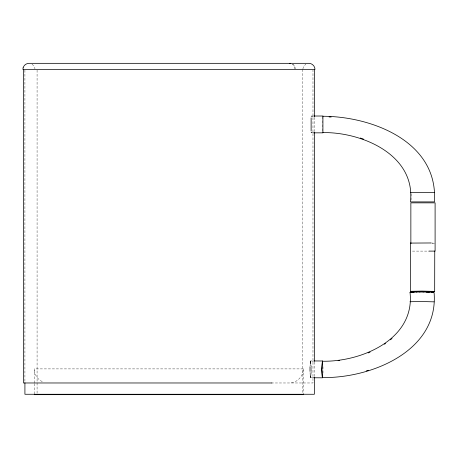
<?xml version="1.0" encoding="UTF-8"?>
<svg xmlns="http://www.w3.org/2000/svg" width="458" height="458" viewBox="0 0 458 458"><rect width="100%" height="100%" fill="white"/><g stroke="black" fill="none" stroke-linecap="round" stroke-linejoin="round"><path stroke-width="0.34" stroke-dasharray="2.29 1.72" d="M311.171 370.86L311.177 368.467M321.161 370.224L321.167 367.969M311.119 373.133L311.142 370.78M322.919 373.178L322.93 366.194M322.913 372.806L322.89 365.599M310.083 365.765L310.604 360.933L314.074 360.95M311.091 372.926L310.57 377.758L314.039 377.77M34.241 382.974L34.241 368.896L303.299 368.896C303.431 376.07 297.362 382.59 290.189 382.974M310.175 363.904L310.604 361.385L313.387 361.408M310.999 374.787L310.57 377.306L314.051 377.306M302.893 68.889L303.643 66.37L305.87 64.143M434.499 243.261L431.602 243.381M311.119 132.385L312.511 132.385M313.203 116.017L311.119 116.017L311.119 117.351M312.511 132.843L311.119 132.843L311.119 131.503M412.481 251.104L429.037 251.104M271.285 382.974L312.974 382.974L312.974 70.126M311.119 116.469L313.209 116.475M430.835 242.969L434.768 243.187M42.262 381.623C37.447 379.356 34.213 374.22 34.241 368.896M32.026 64.143L34.247 66.37L34.997 68.889M310.604 360.933L311.102 366.314M310.604 361.385L311.022 364.362M310.57 377.306L310.272 375.881M310.57 377.758L310.152 374.329M310.072 372.377L310.129 374.615M311.137 366.142L311.148 368.513M411.095 193.803L411.095 201.228M322.255 116.721L322.255 132.356M314.354 117.357L314.354 131.664M314.354 362.072L314.354 376.379M303.299 368.896L303.299 394.67M302.194 69.41L302.194 393.554M37.081 70.126L37.081 393.554M34.241 383.661L34.241 394.67M24.915 70.126L24.915 382.104M292.696 64.143A6.08 5.267 -90 0 1 295.313 68.883M294.786 68.883A6.109 4.843 -90 0 0 293.406 65.11A6.006 4.763 -90 0 0 292.416 64.143"/><path stroke-width="0.69" d="M426.266 292.101L434.07 292.399C439.09 350.988 371.037 378.411 322.369 377.558L321.808 369.091L322.403 361.23C361.436 362.003 415.337 339.258 410.025 292.296L416.837 292.061M434.751 250.99L434.671 291.425L423.1 291.666L410.437 291.322L410.534 243.084L430.835 242.969M310.026 366.698L310.02 371.386M322.592 377.054L322.369 377.558M314.074 360.95L322.403 360.984L321.797 370.276L322.369 377.81L314.039 377.77M390.445 339.79L392.042 338.456M384.491 344.227L385.584 343.483M368.112 352.941L370.064 352.087M366.371 370.888L368.352 370.264M410.437 291.322L422.013 291.082L434.671 291.425M410.007 301.742L419.746 301.478L434.047 301.845M338.084 360.664L339.498 360.515M414.204 292.095L410.694 292.301L411.307 292.381M416.528 292.044L419.894 292.049M313.896 116.017L322.919 116.017L322.919 132.843L313.203 132.843M410.431 192.452L434.476 192.452L434.476 201.898L410.431 201.898C415.818 154.936 361.986 132.001 322.919 132.591M429.037 251.104L435.1 251.104L435.1 202.86L410.86 202.86L410.86 243.301M271.978 382.974L23.535 382.974L23.535 69.41M34.241 394.67L303.299 394.67M419.768 292.032L423.186 292.049M423.123 292.061L429.484 292.147M329.084 116.945L331.14 117.013M322.919 116.269C368.776 116.309 431.51 138.866 434.476 192.452M431.304 292.227L433.4 292.393M412.297 292.439L410.025 292.296M410.534 243.084L411.089 243.164M360.303 138.013L363.486 139.118M322.403 360.984L322.569 361.414M314.354 69.41L314.354 116.641M314.354 132.379L314.354 361.356M314.354 377.094L314.354 394.269L24.915 394.269L24.915 382.819M311.119 117.872L311.119 130.982M23.106 67.841L22.9 69.41L314.99 69.41C315.012 66.158 312.161 63.313 308.91 63.33L28.98 63.33C26.295 63.347 23.816 65.248 23.106 67.841M290.023 63.33L289.611 63.399L290.063 63.33"/></g></svg>
